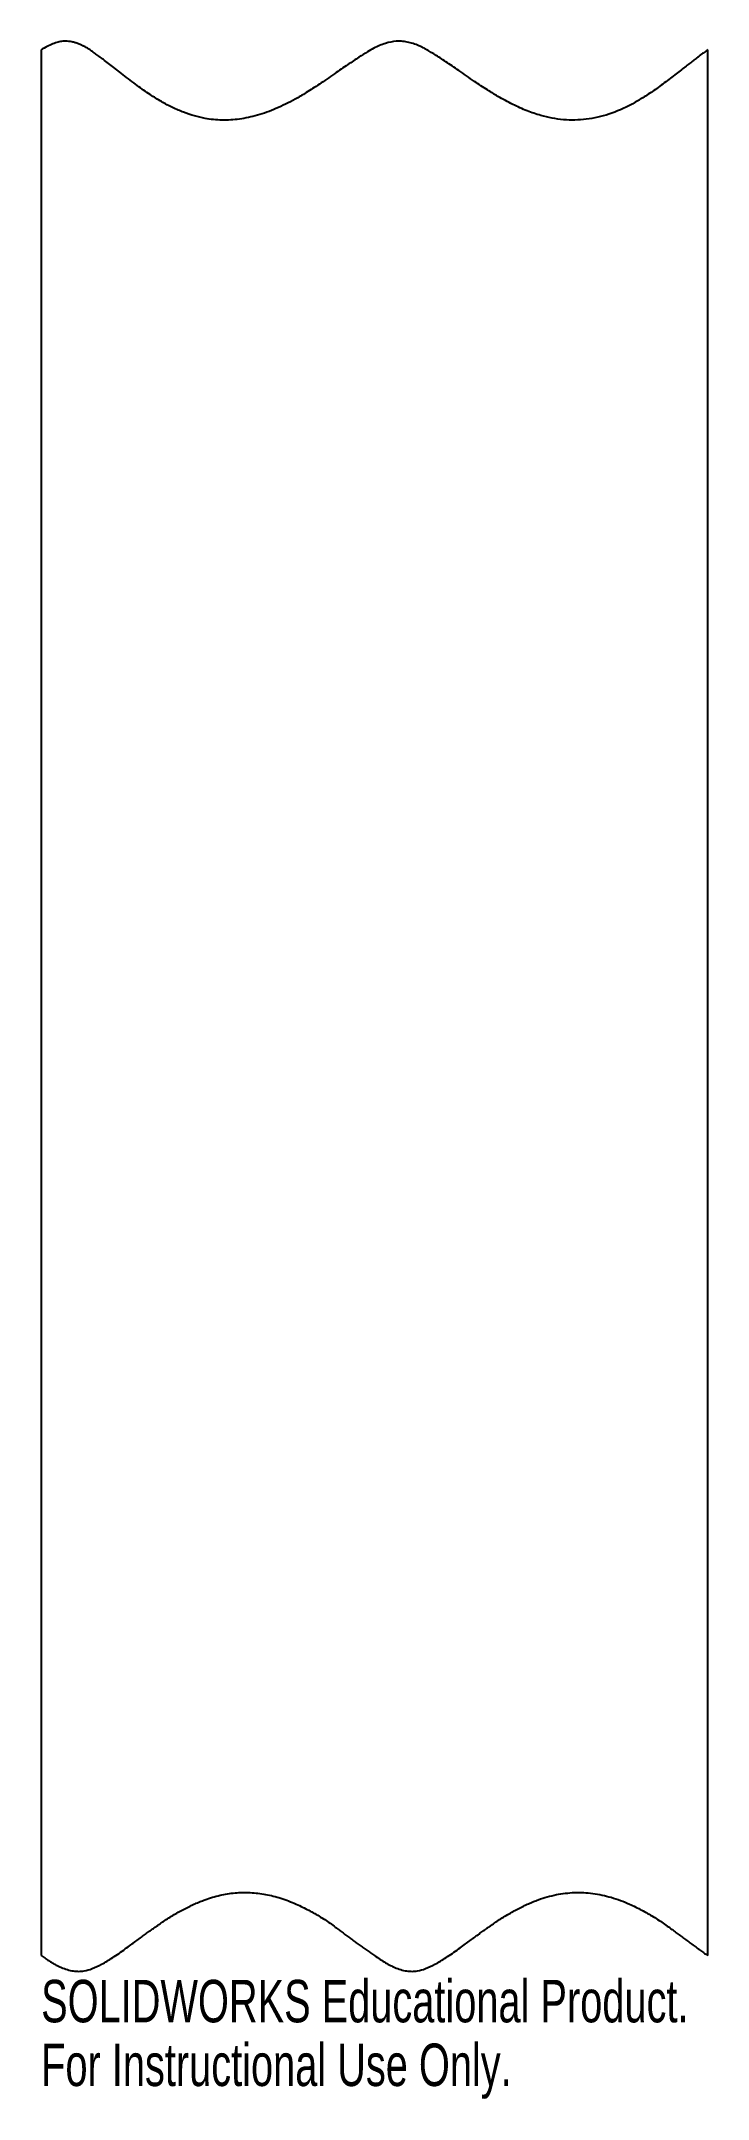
# Model space of a CAD drawing. Header units: inches. Extents: x 0.21 to 3.2, y -0.9 to 8.32.
import ezdxf

# ---------------------------------------------------------------- set-up
doc = ezdxf.new("R2010")
doc.units = ezdxf.units.IN
doc.header["$MEASUREMENT"] = 0
doc.styles.add('SLDTEXTSTYLE0', font='TXT', dxfattribs={"width": 0.7})

msp = doc.modelspace()

# ---------------------------------------------------------------- linework, layer by layer
at = {"color": 7, "linetype": 'Continuous', "lineweight": 25}
for p, q in [((0.2122, 8.2855), (0.2122, -0.2538)), ((3.1997, -0.2538), (3.1997, 8.2854))]:
    msp.add_line(p, q, dxfattribs=at)
for points, knots in [([(3.1997, 8.2854), (3.1981, 8.2843), (3.194, 8.2816), (3.187, 8.2765), (3.1779, 8.2699), (3.1668, 8.2616), (3.1536, 8.2517), (3.1383, 8.2401), (3.1211, 8.2269), (3.1017, 8.2121), (3.0803, 8.1956), (3.0569, 8.1775), (3.0314, 8.1577), (3.0048, 8.1374), (2.978, 8.1176), (2.9521, 8.0994), (2.9272, 8.0826), (2.9032, 8.0674), (2.8802, 8.0535), (2.8329, 8.0271), (2.7593, 7.9948), (2.6559, 7.971), (2.552, 7.9689), (2.463, 7.9858), (2.3879, 8.0119), (2.3239, 8.0407), (2.2648, 8.0726), (2.2078, 8.108), (2.1493, 8.1468), (2.0968, 8.1833), (2.0543, 8.213), (2.0264, 8.2319), (2.0008, 8.2488), (1.9773, 8.2637), (1.9562, 8.2766), (1.9373, 8.2875), (1.9206, 8.2964), (1.9015, 8.3054), (1.8792, 8.3139), (1.8531, 8.3208), (1.8277, 8.3243), (1.7949, 8.3244), (1.7523, 8.3152), (1.7099, 8.2973), (1.671, 8.2748), (1.6324, 8.2502), (1.583, 8.2172), (1.5352, 8.1839), (1.4928, 8.1544), (1.46, 8.1323), (1.4294, 8.1122), (1.401, 8.0943), (1.3749, 8.0784), (1.3305, 8.0529), (1.2673, 8.0215), (1.1838, 7.9912), (1.1024, 7.9735), (1.0234, 7.9683), (0.9555, 7.9751), (0.8982, 7.9888), (0.8494, 8.0053), (0.8001, 8.0267), (0.75, 8.0533), (0.6974, 8.0863), (0.64, 8.1267), (0.5908, 8.1645), (0.5519, 8.1952), (0.5261, 8.2151), (0.5026, 8.2331), (0.4815, 8.249), (0.4627, 8.2628), (0.4462, 8.2746), (0.432, 8.2843), (0.4202, 8.2921), (0.408, 8.2993), (0.3947, 8.306), (0.3796, 8.3124), (0.3649, 8.3175), (0.3505, 8.3212), (0.3364, 8.3235), (0.3227, 8.3244), (0.3065, 8.3238), (0.2869, 8.3201), (0.2636, 8.3123), (0.2382, 8.3007), (0.2212, 8.2907), (0.2122, 8.2855)], [0, 0, 0, 0, 0.001789, 0.004356, 0.007702, 0.011826, 0.016731, 0.022414, 0.028878, 0.03612, 0.044143, 0.052945, 0.062527, 0.07291, 0.082804, 0.092211, 0.101135, 0.109582, 0.117558, 0.125068, 0.157872, 0.188808, 0.219055, 0.24987, 0.269043, 0.289839, 0.312399, 0.32886, 0.349702, 0.374939, 0.385855, 0.395881, 0.405017, 0.413266, 0.42063, 0.427113, 0.432722, 0.437463, 0.445969, 0.453942, 0.461485, 0.468721, 0.483129, 0.499945, 0.509553, 0.523167, 0.540805, 0.562473, 0.575119, 0.586873, 0.597737, 0.607713, 0.616804, 0.625014, 0.653355, 0.679575, 0.704072, 0.727333, 0.749923, 0.764585, 0.779817, 0.795738, 0.812452, 0.830322, 0.851152, 0.874988, 0.885607, 0.895307, 0.904086, 0.911947, 0.918889, 0.924914, 0.930023, 0.934219, 0.937507, 0.942637, 0.9475, 0.952118, 0.95652, 0.960738, 0.964807, 0.968768, 0.975174, 0.982446, 0.990696, 1, 1, 1, 1]), ([(0.2122, -0.2538), (0.218, -0.2578), (0.2293, -0.2655), (0.2459, -0.2761), (0.2615, -0.2855), (0.2761, -0.2938), (0.2897, -0.3008), (0.3072, -0.3089), (0.3288, -0.3169), (0.355, -0.3228), (0.3806, -0.3248), (0.4096, -0.3225), (0.4444, -0.3118), (0.4868, -0.2913), (0.5362, -0.2613), (0.5789, -0.2312), (0.613, -0.206), (0.6355, -0.1895), (0.6563, -0.1744), (0.6754, -0.1605), (0.6926, -0.148), (0.7081, -0.1368), (0.7219, -0.127), (0.7339, -0.1185), (0.7442, -0.1113), (0.7526, -0.1054), (0.7659, -0.0966), (0.7844, -0.0847), (0.8086, -0.0699), (0.8325, -0.0562), (0.856, -0.0435), (0.879, -0.0318), (0.9017, -0.0213), (0.924, -0.0118), (0.9607, 0.0024), (1.0127, 0.018), (1.0811, 0.0288), (1.1498, 0.0302), (1.2187, 0.0221), (1.2877, 0.0046), (1.3425, -0.0169), (1.3837, -0.0364), (1.4115, -0.0505), (1.4384, -0.0652), (1.4642, -0.0805), (1.4891, -0.0963), (1.513, -0.1127), (1.534, -0.1283), (1.5526, -0.1427), (1.5694, -0.1554), (1.5863, -0.168), (1.6032, -0.1805), (1.6201, -0.1929), (1.6372, -0.2053), (1.6543, -0.2175), (1.6714, -0.2297), (1.6887, -0.2418), (1.7086, -0.2557), (1.7307, -0.2705), (1.7544, -0.2851), (1.776, -0.2972), (1.7985, -0.308), (1.8226, -0.3168), (1.8488, -0.3228), (1.8744, -0.3248), (1.9034, -0.3225), (1.9381, -0.3118), (1.9805, -0.2913), (2.03, -0.2613), (2.0727, -0.2312), (2.1068, -0.206), (2.1294, -0.1895), (2.1503, -0.1743), (2.1693, -0.1604), (2.1866, -0.1479), (2.2021, -0.1367), (2.2159, -0.1269), (2.2279, -0.1184), (2.2381, -0.1112), (2.2465, -0.1054), (2.2597, -0.0966), (2.2782, -0.0847), (2.3025, -0.0699), (2.3264, -0.0561), (2.3498, -0.0435), (2.3729, -0.0318), (2.3955, -0.0213), (2.4178, -0.0118), (2.4587, 0.0041), (2.5198, 0.0215), (2.6023, 0.0311), (2.6852, 0.0271), (2.7683, 0.0093), (2.8316, -0.0147), (2.8764, -0.0359), (2.9035, -0.0497), (2.9299, -0.0642), (2.9558, -0.0794), (2.981, -0.0955), (3.0057, -0.1122), (3.0281, -0.1285), (3.0484, -0.1439), (3.0672, -0.1578), (3.086, -0.1717), (3.1048, -0.1855), (3.1237, -0.1993), (3.1427, -0.213), (3.1616, -0.2267), (3.1807, -0.2403), (3.1934, -0.2493), (3.1997, -0.2538)], [0, 0, 0, 0, 0.006291, 0.012144, 0.017564, 0.022554, 0.027119, 0.031268, 0.039693, 0.047605, 0.055154, 0.062511, 0.073417, 0.087324, 0.104457, 0.124936, 0.133896, 0.142201, 0.14985, 0.156845, 0.163184, 0.168869, 0.173898, 0.178272, 0.181992, 0.185057, 0.187467, 0.196189, 0.204641, 0.212828, 0.220755, 0.22843, 0.235857, 0.243046, 0.250003, 0.27095, 0.291355, 0.311583, 0.332012, 0.353007, 0.374905, 0.384368, 0.393641, 0.402733, 0.411654, 0.420414, 0.429021, 0.437488, 0.443743, 0.449998, 0.456252, 0.462505, 0.468759, 0.475012, 0.481266, 0.48752, 0.493774, 0.500029, 0.509218, 0.517481, 0.524834, 0.531297, 0.539724, 0.547638, 0.555187, 0.562541, 0.573442, 0.587346, 0.604482, 0.624967, 0.633953, 0.642279, 0.649944, 0.656949, 0.663293, 0.668978, 0.674002, 0.678366, 0.68207, 0.685114, 0.687498, 0.696231, 0.704691, 0.712883, 0.720812, 0.728484, 0.735907, 0.743088, 0.750034, 0.77508, 0.799452, 0.82379, 0.848738, 0.874893, 0.883968, 0.892983, 0.901947, 0.910868, 0.919755, 0.928617, 0.937463, 0.944412, 0.951361, 0.958309, 0.965258, 0.972206, 0.979154, 0.986103, 0.993051, 1, 1, 1, 1])]:
    msp.add_open_spline(points, degree=3, knots=knots, dxfattribs=at)

# ---------------------------------------------------------------- texts
at = {"color": 7, "linetype": 'Continuous', "char_height": 0.1903, "attachment_point": 1, "style": 'SLDTEXTSTYLE0'}
for s, insert in [('SOLIDWORKS Educational Product.', (0.2122, -0.3623)), ('For Instructional Use Only.', (0.2122, -0.6477))]:
    msp.add_mtext(s, dxfattribs=dict(at, insert=insert))

doc.saveas('drawing.dxf')
